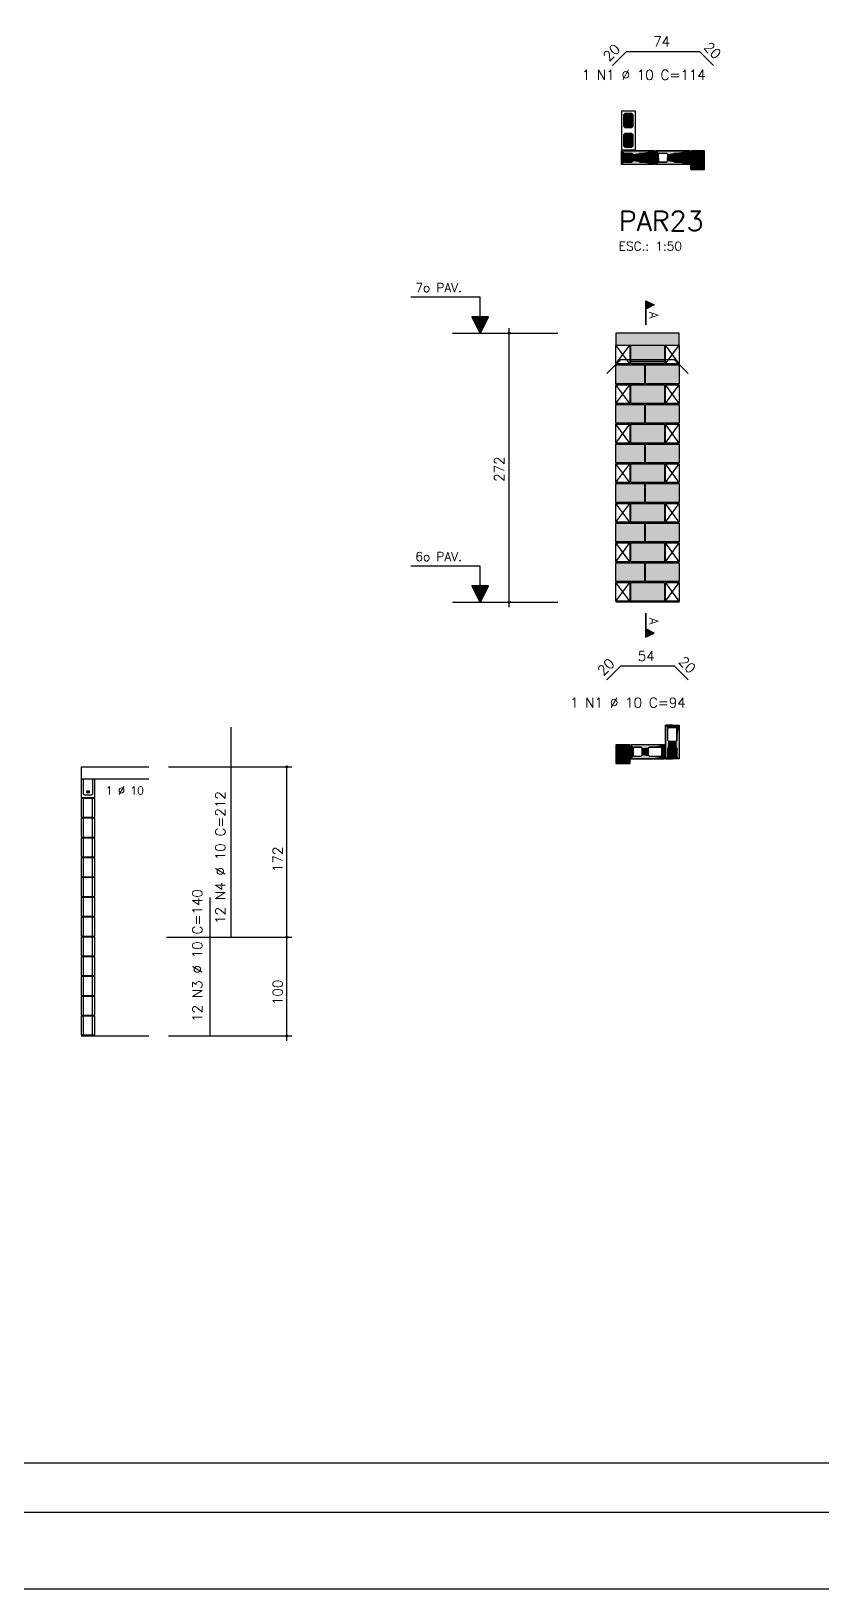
# Model space of a CAD drawing. Extents: x -1.9 to 86, y -1.6 to 61.
# Drawn here: x 48.91 to 64.91, y -1.55 to 29.94 of the extents above; entities that cross this region are included whole.
import ezdxf

# ---------------------------------------------------------------- set-up
doc = ezdxf.new("R2010")
doc.units = 0
doc.header["$MEASUREMENT"] = 0
doc.linetypes.add('HIDDEN', pattern=[9.525, 6.35, -3.175])
doc.layers.get('Defpoints').update_dxf_attribs({"linetype": 'CONTINUOUS'})
for name, color, linetype in [('27', 4, 'CONTINUOUS'), ('ARQ_FOLHA', 7, 'CONTINUOUS'), ('PENA_01', 1, 'CONTINUOUS'), ('PENA_02', 2, 'CONTINUOUS'), ('PENA_03', 3, 'CONTINUOUS'), ('PENA_05', 5, 'CONTINUOUS'), ('PENA_06', 6, 'CONTINUOUS'), ('PENA_09', 254, 'CONTINUOUS'), ('PENA_11', 252, 'CONTINUOUS'), ('PENA_21', 100, 'CONTINUOUS'), ('PENA_23', 50, 'CONTINUOUS')]:
    doc.layers.add(name, color=color, linetype=linetype)
doc.styles.get("Standard").update_dxf_attribs({"font": 'ROMANS.SHX'})

msp = doc.modelspace()

# ---------------------------------------------------------------- linework, layer by layer
at = {"layer": '27', "linetype": 'Continuous'}
for points in [[(61.325, 22.816), (60.745, 22.816), (60.745, 23.196), (61.325, 23.196), (61.325, 22.816)], [(61.325, 22.016), (60.745, 22.016), (60.745, 22.396), (61.325, 22.396), (61.325, 22.016)], [(61.325, 21.216), (60.745, 21.216), (60.745, 21.596), (61.325, 21.596), (61.325, 21.216)], [(61.325, 20.416), (60.745, 20.416), (60.745, 20.796), (61.325, 20.796), (61.325, 20.416)], [(61.325, 19.616), (60.745, 19.616), (60.745, 19.996), (61.325, 19.996), (61.325, 19.616)], [(61.325, 18.816), (60.745, 18.816), (60.745, 19.196), (61.325, 19.196), (61.325, 18.816)]]:
    msp.add_lwpolyline(points, dxfattribs=at)
for points in [[(61.325, 22.816), (60.745, 22.816), (60.745, 23.196)], [(61.325, 22.816), (60.745, 23.196), (61.325, 23.196)], [(61.325, 22.816), (61.325, 23.196), (61.325, 22.816)], [(61.325, 22.016), (60.745, 22.016), (60.745, 22.396)], [(61.325, 22.016), (60.745, 22.396), (61.325, 22.396)], [(61.325, 22.016), (61.325, 22.396), (61.325, 22.016)], [(61.325, 21.216), (60.745, 21.216), (60.745, 21.596)], [(61.325, 21.216), (60.745, 21.596), (61.325, 21.596)], [(61.325, 21.216), (61.325, 21.596), (61.325, 21.216)], [(61.325, 20.416), (60.745, 20.416), (60.745, 20.796)], [(61.325, 20.416), (60.745, 20.796), (61.325, 20.796)], [(61.325, 20.416), (61.325, 20.796), (61.325, 20.416)], [(61.325, 19.616), (60.745, 19.616), (60.745, 19.996)], [(61.325, 19.616), (60.745, 19.996), (61.325, 19.996)], [(61.325, 19.616), (61.325, 19.996), (61.325, 19.616)], [(61.325, 18.816), (60.745, 18.816), (60.745, 19.196)], [(61.325, 18.816), (60.745, 19.196), (61.325, 19.196)], [(61.325, 18.816), (61.325, 19.196), (61.325, 18.816)]]:
    msp.add_solid(points, dxfattribs=at)
at = {"layer": 'ARQ_FOLHA', "color": 1}
for points in [[(0, 0), (84.1, 0), (84.1, 59.4), (0, 59.4)], [(2.5, 1), (83.1, 1), (83.1, 58.4), (2.5, 58.4)]]:
    msp.add_lwpolyline(points, close=True, dxfattribs=at)
at = {"layer": 'Defpoints', "color": 8, "linetype": 'HIDDEN', "ltscale": 100}
msp.add_lwpolyline([(-1.95, 60.95), (-1.95, -1.55), (86.05, -1.55), (86.05, 60.95)], close=True, dxfattribs=at)
at = {"layer": 'PENA_01', "linetype": 'Continuous'}
for p, q in [((58.583, 18.296), (58.583, 23.936)), ((57.437, 23.836), (59.568, 23.836)), ((61.725, 23.266), (61.045, 23.266)), ((57.437, 18.396), (59.568, 18.396)), ((51.696, 15.069), (54.185, 15.069)), ((54.085, 9.528), (54.085, 15.069)), ((51.654, 11.629), (54.185, 11.629)), ((51.696, 9.629), (54.185, 9.629))]:
    msp.add_line(p, q, dxfattribs=at)
for points in [[(60.927, 28.276), (60.907, 28.256), (60.907, 28.016), (60.927, 27.996), (61.067, 27.996), (61.087, 28.016), (61.087, 28.256), (61.067, 28.276), (60.927, 28.276)], [(60.927, 27.876), (60.907, 27.856), (60.907, 27.616), (60.927, 27.596), (61.067, 27.596), (61.087, 27.616), (61.087, 27.856), (61.067, 27.876), (60.927, 27.876)], [(60.927, 27.476), (61.067, 27.476), (61.087, 27.456), (61.087, 27.316), (61.067, 27.296), (60.927, 27.296), (60.907, 27.316), (60.907, 27.456), (60.927, 27.476)], [(61.227, 27.476), (61.467, 27.476), (61.487, 27.456), (61.487, 27.316), (61.467, 27.296), (61.227, 27.296), (61.207, 27.316), (61.207, 27.456), (61.227, 27.476)], [(61.627, 27.476), (61.767, 27.476), (61.787, 27.456), (61.787, 27.316), (61.767, 27.296), (61.627, 27.296), (61.607, 27.316), (61.607, 27.456), (61.627, 27.476)], [(61.927, 27.476), (62.167, 27.476), (62.187, 27.456), (62.187, 27.316), (62.167, 27.296), (61.927, 27.296), (61.907, 27.316), (61.907, 27.456), (61.927, 27.476)], [(62.307, 27.456), (62.307, 27.216), (62.327, 27.196), (62.467, 27.196), (62.487, 27.216), (62.487, 27.456), (62.467, 27.476), (62.327, 27.476), (62.307, 27.456)], [(61.795, 15.604), (61.795, 15.844), (61.815, 15.864), (61.955, 15.864), (61.975, 15.844), (61.975, 15.604), (61.955, 15.584), (61.815, 15.584), (61.795, 15.604)], [(60.975, 15.204), (60.975, 15.444), (60.955, 15.464), (60.815, 15.464), (60.795, 15.444), (60.795, 15.204), (60.815, 15.184), (60.955, 15.184), (60.975, 15.204)], [(61.115, 15.284), (61.255, 15.284), (61.275, 15.304), (61.275, 15.444), (61.255, 15.464), (61.115, 15.464), (61.095, 15.444), (61.095, 15.304), (61.115, 15.284)], [(61.415, 15.284), (61.655, 15.284), (61.675, 15.304), (61.675, 15.444), (61.655, 15.464), (61.415, 15.464), (61.395, 15.444), (61.395, 15.304), (61.415, 15.284)], [(61.795, 15.304), (61.795, 15.444), (61.815, 15.464), (61.955, 15.464), (61.975, 15.444), (61.975, 15.304), (61.955, 15.284), (61.815, 15.284), (61.795, 15.304)]]:
    msp.add_lwpolyline(points, dxfattribs=at)
at = {"layer": 'PENA_02', "linetype": 'Continuous'}
for p, q in [((60.745, 23.216), (60.745, 23.596)), ((60.745, 23.596), (61.025, 23.596)), ((61.025, 23.596), (61.025, 23.216)), ((61.745, 23.216), (61.745, 23.596)), ((61.745, 23.596), (62.025, 23.596)), ((62.025, 23.596), (62.025, 23.216)), ((61.025, 23.216), (60.745, 23.216)), ((62.025, 23.216), (61.745, 23.216)), ((60.745, 22.416), (60.745, 22.796)), ((60.745, 22.796), (61.025, 22.796)), ((61.025, 22.796), (61.025, 22.416)), ((61.745, 22.416), (61.745, 22.796)), ((61.745, 22.796), (62.025, 22.796)), ((62.025, 22.796), (62.025, 22.416)), ((61.025, 22.416), (60.745, 22.416)), ((62.025, 22.416), (61.745, 22.416)), ((60.745, 21.616), (60.745, 21.996)), ((60.745, 21.996), (61.025, 21.996)), ((61.025, 21.996), (61.025, 21.616)), ((61.745, 21.616), (61.745, 21.996)), ((61.745, 21.996), (62.025, 21.996)), ((62.025, 21.996), (62.025, 21.616)), ((61.025, 21.616), (60.745, 21.616)), ((62.025, 21.616), (61.745, 21.616)), ((60.745, 20.816), (60.745, 21.196)), ((60.745, 21.196), (61.025, 21.196)), ((61.025, 21.196), (61.025, 20.816)), ((61.745, 20.816), (61.745, 21.196)), ((61.745, 21.196), (62.025, 21.196)), ((62.025, 21.196), (62.025, 20.816)), ((61.025, 20.816), (60.745, 20.816)), ((62.025, 20.816), (61.745, 20.816)), ((60.745, 20.016), (60.745, 20.396)), ((60.745, 20.396), (61.025, 20.396)), ((61.025, 20.396), (61.025, 20.016)), ((61.745, 20.016), (61.745, 20.396)), ((61.745, 20.396), (62.025, 20.396)), ((62.025, 20.396), (62.025, 20.016)), ((61.025, 20.016), (60.745, 20.016)), ((62.025, 20.016), (61.745, 20.016)), ((60.745, 19.216), (60.745, 19.596)), ((60.745, 19.596), (61.025, 19.596)), ((61.025, 19.596), (61.025, 19.216)), ((61.745, 19.216), (61.745, 19.596)), ((61.745, 19.596), (62.025, 19.596)), ((62.025, 19.596), (62.025, 19.216)), ((61.025, 19.216), (60.745, 19.216)), ((62.025, 19.216), (61.745, 19.216)), ((60.745, 18.416), (60.745, 18.796)), ((60.745, 18.796), (61.025, 18.796)), ((61.025, 18.796), (61.025, 18.416)), ((61.745, 18.416), (61.745, 18.796)), ((61.745, 18.796), (62.025, 18.796)), ((62.025, 18.796), (62.025, 18.416)), ((61.025, 18.416), (60.745, 18.416)), ((62.028, 18.396), (60.745, 18.396)), ((62.025, 18.416), (61.745, 18.416))]:
    msp.add_line(p, q, dxfattribs=at)
for points in [[(60.857, 28.326), (60.857, 27.546), (61.137, 27.546), (61.137, 28.326), (60.857, 28.326)], [(60.857, 27.526), (61.537, 27.526), (61.537, 27.246), (60.857, 27.246), (60.857, 27.526)], [(61.557, 27.526), (62.237, 27.526), (62.237, 27.246), (61.557, 27.246), (61.557, 27.526)], [(62.257, 27.526), (62.257, 27.146), (62.537, 27.146), (62.537, 27.526), (62.257, 27.526)], [(62.025, 23.596), (62.025, 23.836), (60.745, 23.836), (60.745, 23.596), (62.025, 23.596)], [(61.725, 23.216), (61.045, 23.216), (61.045, 23.596), (61.725, 23.596), (61.725, 23.216)], [(61.325, 22.816), (60.745, 22.816), (60.745, 23.196), (61.325, 23.196), (61.325, 22.816)], [(62.025, 22.816), (61.345, 22.816), (61.345, 23.196), (62.025, 23.196), (62.025, 22.816)], [(61.725, 22.416), (61.045, 22.416), (61.045, 22.796), (61.725, 22.796), (61.725, 22.416)], [(61.325, 22.016), (60.745, 22.016), (60.745, 22.396), (61.325, 22.396), (61.325, 22.016)], [(62.025, 22.016), (61.345, 22.016), (61.345, 22.396), (62.025, 22.396), (62.025, 22.016)], [(61.725, 21.616), (61.045, 21.616), (61.045, 21.996), (61.725, 21.996), (61.725, 21.616)], [(61.325, 21.216), (60.745, 21.216), (60.745, 21.596), (61.325, 21.596), (61.325, 21.216)], [(62.025, 21.216), (61.345, 21.216), (61.345, 21.596), (62.025, 21.596), (62.025, 21.216)], [(61.725, 20.816), (61.045, 20.816), (61.045, 21.196), (61.725, 21.196), (61.725, 20.816)], [(61.325, 20.416), (60.745, 20.416), (60.745, 20.796), (61.325, 20.796), (61.325, 20.416)], [(62.025, 20.416), (61.345, 20.416), (61.345, 20.796), (62.025, 20.796), (62.025, 20.416)], [(61.725, 20.016), (61.045, 20.016), (61.045, 20.396), (61.725, 20.396), (61.725, 20.016)], [(61.325, 19.616), (60.745, 19.616), (60.745, 19.996), (61.325, 19.996), (61.325, 19.616)], [(62.025, 19.616), (61.345, 19.616), (61.345, 19.996), (62.025, 19.996), (62.025, 19.616)], [(61.725, 19.216), (61.045, 19.216), (61.045, 19.596), (61.725, 19.596), (61.725, 19.216)], [(61.325, 18.816), (60.745, 18.816), (60.745, 19.196), (61.325, 19.196), (61.325, 18.816)], [(62.025, 18.816), (61.345, 18.816), (61.345, 19.196), (62.025, 19.196), (62.025, 18.816)], [(61.725, 18.416), (61.045, 18.416), (61.045, 18.796), (61.725, 18.796), (61.725, 18.416)], [(61.745, 15.234), (61.745, 15.914), (62.025, 15.914), (62.025, 15.234), (61.745, 15.234)], [(61.025, 15.134), (61.025, 15.514), (60.745, 15.514), (60.745, 15.134), (61.025, 15.134)], [(61.045, 15.234), (61.725, 15.234), (61.725, 15.514), (61.045, 15.514), (61.045, 15.234)]]:
    msp.add_lwpolyline(points, dxfattribs=at)
for centre, radius in [((58.583, 23.836), 0.02), ((58.583, 23.836), 0.01), ((58.583, 18.396), 0.02), ((58.583, 18.396), 0.01), ((54.085, 15.069), 0.02), ((54.085, 15.069), 0.01), ((54.085, 11.629), 0.02), ((54.085, 11.629), 0.01), ((54.085, 9.629), 0.02), ((54.085, 9.629), 0.01)]:
    msp.add_circle(centre, radius, dxfattribs=at)
at = {"layer": 'PENA_03', "linetype": 'Continuous'}
for p, q in [((57.996, 24.568), (56.596, 24.568)), ((57.996, 24.168), (57.996, 24.568)), ((57.997, 24.168), (57.997, 24.569)), ((61.35, 24.004), (61.35, 24.491)), ((61.35, 24.491), (61.516, 24.408)), ((61.35, 24.49), (61.35, 24.326)), ((61.35, 24.49), (61.514, 24.408)), ((61.514, 24.408), (61.35, 24.326)), ((61.516, 24.408), (61.35, 24.325)), ((61.35, 24.325), (61.35, 24.004)), ((61.362, 24.484), (61.362, 24.331)), ((61.375, 24.478), (61.375, 24.338)), ((61.388, 24.472), (61.388, 24.344)), ((61.401, 24.465), (61.401, 24.35)), ((61.413, 24.459), (61.413, 24.357)), ((61.426, 24.453), (61.426, 24.363)), ((61.439, 24.446), (61.439, 24.37)), ((61.452, 24.44), (61.452, 24.376)), ((61.465, 24.433), (61.465, 24.382)), ((61.477, 24.427), (61.477, 24.389)), ((61.49, 24.421), (61.49, 24.395)), ((61.503, 24.414), (61.503, 24.402)), ((57.997, 23.836), (57.831, 24.168)), ((57.831, 24.168), (57.996, 24.168)), ((57.997, 23.839), (57.833, 24.167)), ((58.16, 24.167), (57.833, 24.167)), ((58.15, 24.143), (57.844, 24.143)), ((58.137, 24.117), (57.856, 24.117)), ((58.124, 24.091), (57.869, 24.091)), ((58.112, 24.066), (57.882, 24.066)), ((58.099, 24.04), (57.895, 24.04)), ((58.086, 24.015), (57.907, 24.015)), ((58.073, 23.989), (57.92, 23.989)), ((58.061, 23.964), (57.933, 23.964)), ((58.048, 23.938), (57.946, 23.938)), ((58.163, 24.168), (57.997, 23.836)), ((57.997, 24.168), (58.163, 24.168)), ((58.16, 24.167), (57.997, 23.839)), ((58.035, 23.913), (57.958, 23.913)), ((58.022, 23.887), (57.971, 23.887)), ((58.01, 23.862), (57.984, 23.862)), ((61.025, 23.216), (60.745, 23.596)), ((60.745, 23.216), (61.025, 23.596)), ((62.025, 23.216), (61.745, 23.596)), ((61.745, 23.216), (62.025, 23.596)), ((61.025, 22.416), (60.745, 22.796)), ((60.745, 22.416), (61.025, 22.796)), ((62.025, 22.416), (61.745, 22.796)), ((61.745, 22.416), (62.025, 22.796)), ((61.025, 21.616), (60.745, 21.996)), ((60.745, 21.616), (61.025, 21.996)), ((62.025, 21.616), (61.745, 21.996)), ((61.745, 21.616), (62.025, 21.996)), ((61.025, 20.816), (60.745, 21.196)), ((60.745, 20.816), (61.025, 21.196)), ((62.025, 20.816), (61.745, 21.196)), ((61.745, 20.816), (62.025, 21.196)), ((61.025, 20.016), (60.745, 20.396)), ((60.745, 20.016), (61.025, 20.396)), ((62.025, 20.016), (61.745, 20.396)), ((61.745, 20.016), (62.025, 20.396)), ((61.025, 19.216), (60.745, 19.596)), ((60.745, 19.216), (61.025, 19.596)), ((62.025, 19.216), (61.745, 19.596)), ((61.745, 19.216), (62.025, 19.596)), ((57.996, 19.128), (56.596, 19.128)), ((57.996, 18.728), (57.996, 19.128)), ((57.997, 18.728), (57.997, 19.129)), ((57.997, 18.396), (57.831, 18.728)), ((57.831, 18.728), (57.996, 18.728)), ((57.997, 18.399), (57.833, 18.727)), ((58.16, 18.727), (57.833, 18.727)), ((58.15, 18.703), (57.844, 18.703)), ((58.137, 18.677), (57.856, 18.677)), ((58.124, 18.651), (57.869, 18.651)), ((58.112, 18.626), (57.882, 18.626)), ((58.099, 18.6), (57.895, 18.6)), ((58.163, 18.728), (57.997, 18.396)), ((57.997, 18.728), (58.163, 18.728)), ((58.16, 18.727), (57.997, 18.399)), ((61.025, 18.416), (60.745, 18.796)), ((60.745, 18.416), (61.025, 18.796)), ((62.025, 18.416), (61.745, 18.796)), ((61.745, 18.416), (62.025, 18.796)), ((58.086, 18.575), (57.907, 18.575)), ((58.073, 18.549), (57.92, 18.549)), ((58.061, 18.524), (57.933, 18.524)), ((58.048, 18.498), (57.946, 18.498)), ((58.035, 18.473), (57.958, 18.473)), ((58.022, 18.447), (57.971, 18.447)), ((58.01, 18.422), (57.984, 18.422)), ((61.35, 18.179), (61.35, 17.692)), ((61.35, 17.858), (61.35, 18.179)), ((61.516, 17.775), (61.35, 17.858)), ((61.35, 17.693), (61.35, 17.857)), ((61.514, 17.775), (61.35, 17.857)), ((61.35, 17.692), (61.516, 17.775)), ((61.35, 17.693), (61.514, 17.775)), ((61.362, 17.699), (61.362, 17.852)), ((61.375, 17.705), (61.375, 17.845)), ((61.388, 17.711), (61.388, 17.839)), ((61.401, 17.718), (61.401, 17.833)), ((61.413, 17.724), (61.413, 17.826)), ((61.426, 17.731), (61.426, 17.82)), ((61.439, 17.737), (61.439, 17.814)), ((61.452, 17.743), (61.452, 17.807)), ((61.465, 17.75), (61.465, 17.801)), ((61.477, 17.756), (61.477, 17.794)), ((61.49, 17.762), (61.49, 17.788)), ((61.503, 17.769), (61.503, 17.782)), ((49.925, 15.069), (49.925, 14.449)), ((49.925, 15.069), (51.296, 15.069)), ((49.925, 14.829), (51.296, 14.829)), ((49.975, 14.049), (49.975, 14.429)), ((50.155, 14.049), (50.155, 14.429)), ((49.975, 13.649), (49.975, 14.029)), ((50.155, 13.649), (50.155, 14.029)), ((49.975, 13.249), (49.975, 13.629)), ((50.155, 13.249), (50.155, 13.629)), ((49.975, 12.849), (49.975, 13.229)), ((50.155, 12.849), (50.155, 13.229)), ((49.975, 12.449), (49.975, 12.829)), ((50.155, 12.449), (50.155, 12.829)), ((49.975, 12.049), (49.975, 12.429)), ((50.155, 12.049), (50.155, 12.429)), ((49.975, 11.649), (49.975, 12.029)), ((50.155, 11.649), (50.155, 12.029)), ((49.975, 11.249), (49.975, 11.629)), ((50.155, 11.249), (50.155, 11.629)), ((49.975, 10.849), (49.975, 11.229)), ((50.155, 10.849), (50.155, 11.229)), ((49.975, 10.449), (49.975, 10.829)), ((50.155, 10.449), (50.155, 10.829)), ((49.975, 10.049), (49.975, 10.429)), ((50.155, 10.049), (50.155, 10.429)), ((49.975, 9.649), (49.975, 10.029)), ((50.155, 9.649), (50.155, 10.029)), ((49.925, 9.629), (51.296, 9.629))]:
    msp.add_line(p, q, dxfattribs=at)
for points in [[(60.927, 27.996), (60.907, 28.016), (60.907, 28.256), (60.927, 28.276), (61.067, 28.276), (61.087, 28.256), (61.087, 28.016), (61.067, 27.996), (60.927, 27.996)], [(60.927, 27.596), (60.907, 27.616), (60.907, 27.856), (60.927, 27.876), (61.067, 27.876), (61.087, 27.856), (61.087, 27.616), (61.067, 27.596), (60.927, 27.596)], [(61.067, 27.476), (61.087, 27.456), (61.087, 27.316), (61.067, 27.296), (60.927, 27.296), (60.907, 27.316), (60.907, 27.456), (60.927, 27.476), (61.067, 27.476)], [(61.487, 27.316), (61.467, 27.296), (61.227, 27.296), (61.207, 27.316), (61.207, 27.456), (61.227, 27.476), (61.467, 27.476), (61.487, 27.456), (61.487, 27.316)], [(62.187, 27.316), (62.167, 27.296), (61.927, 27.296), (61.907, 27.316), (61.907, 27.456), (61.927, 27.476), (62.167, 27.476), (62.187, 27.456), (62.187, 27.316)], [(62.327, 27.196), (62.307, 27.216), (62.307, 27.456), (62.327, 27.476), (62.467, 27.476), (62.487, 27.456), (62.487, 27.216), (62.467, 27.196), (62.327, 27.196)], [(60.955, 15.464), (60.975, 15.444), (60.975, 15.204), (60.955, 15.184), (60.815, 15.184), (60.795, 15.204), (60.795, 15.444), (60.815, 15.464), (60.955, 15.464)], [(61.795, 15.444), (61.815, 15.464), (61.955, 15.464), (61.975, 15.444), (61.975, 15.304), (61.955, 15.284), (61.815, 15.284), (61.795, 15.304), (61.795, 15.444)], [(49.925, 14.449), (50.205, 14.449), (50.205, 14.829)], [(50.155, 14.829), (50.155, 14.519), (50.135, 14.499), (49.995, 14.499), (49.975, 14.519), (49.975, 14.829)], [(49.925, 14.049), (50.205, 14.049), (50.205, 14.429), (49.925, 14.429), (49.925, 14.049)], [(49.925, 13.649), (50.205, 13.649), (50.205, 14.029), (49.925, 14.029), (49.925, 13.649)], [(49.925, 13.249), (50.205, 13.249), (50.205, 13.629), (49.925, 13.629), (49.925, 13.249)], [(49.925, 12.849), (50.205, 12.849), (50.205, 13.229), (49.925, 13.229), (49.925, 12.849)], [(49.925, 12.449), (50.205, 12.449), (50.205, 12.829), (49.925, 12.829), (49.925, 12.449)], [(49.925, 12.049), (50.205, 12.049), (50.205, 12.429), (49.925, 12.429), (49.925, 12.049)], [(49.925, 11.649), (50.205, 11.649), (50.205, 12.029), (49.925, 12.029), (49.925, 11.649)], [(49.925, 11.249), (50.205, 11.249), (50.205, 11.629), (49.925, 11.629), (49.925, 11.249)], [(49.925, 10.849), (50.205, 10.849), (50.205, 11.229), (49.925, 11.229), (49.925, 10.849)], [(49.925, 10.449), (50.205, 10.449), (50.205, 10.829), (49.925, 10.829), (49.925, 10.449)], [(49.925, 10.049), (50.205, 10.049), (50.205, 10.429), (49.925, 10.429), (49.925, 10.049)], [(49.925, 9.649), (50.205, 9.649), (50.205, 10.029), (49.925, 10.029), (49.925, 9.649)]]:
    msp.add_lwpolyline(points, dxfattribs=at)
for centre, radius in [((60.997, 28.136), 0.04), ((60.997, 27.736), 0.04), ((60.997, 27.386), 0.04), ((61.347, 27.386), 0.04), ((62.047, 27.386), 0.04), ((62.397, 27.336), 0.04), ((60.885, 15.324), 0.04), ((61.885, 15.374), 0.04), ((50.067, 14.564), 0.025)]:
    msp.add_circle(centre, radius, dxfattribs=at)
for points in [[(61.037, 28.136), (60.977, 28.17), (60.959, 28.149)], [(61.037, 28.136), (60.959, 28.149), (60.959, 28.122)], [(61.037, 28.136), (60.959, 28.122), (60.977, 28.101)], [(61.037, 28.136), (61.004, 28.175), (60.977, 28.17)], [(61.037, 28.136), (60.977, 28.101), (61.004, 28.096)], [(61.037, 28.136), (61.027, 28.161), (61.004, 28.175)], [(61.037, 28.136), (61.004, 28.096), (61.027, 28.11)], [(61.037, 28.136), (61.027, 28.11), (61.037, 28.136)], [(61.037, 27.736), (60.977, 27.77), (60.959, 27.749)], [(61.037, 27.736), (60.959, 27.749), (60.959, 27.722)], [(61.037, 27.736), (60.959, 27.722), (60.977, 27.701)], [(61.037, 27.736), (61.004, 27.775), (60.977, 27.77)], [(61.037, 27.736), (60.977, 27.701), (61.004, 27.696)], [(61.037, 27.736), (61.027, 27.761), (61.004, 27.775)], [(61.037, 27.736), (61.004, 27.696), (61.027, 27.71)], [(61.037, 27.736), (61.027, 27.71), (61.037, 27.736)], [(61.037, 27.386), (60.977, 27.42), (60.959, 27.399)], [(61.037, 27.386), (61.004, 27.425), (60.977, 27.42)], [(61.037, 27.386), (61.027, 27.411), (61.004, 27.425)], [(61.387, 27.386), (61.327, 27.42), (61.309, 27.399)], [(61.387, 27.386), (61.354, 27.425), (61.327, 27.42)], [(61.387, 27.386), (61.377, 27.411), (61.354, 27.425)], [(62.087, 27.386), (62.027, 27.42), (62.009, 27.399)], [(62.087, 27.386), (62.054, 27.425), (62.027, 27.42)], [(62.087, 27.386), (62.077, 27.411), (62.054, 27.425)], [(61.037, 27.386), (60.959, 27.399), (60.959, 27.372)], [(61.037, 27.386), (60.959, 27.372), (60.977, 27.351)], [(61.037, 27.386), (60.977, 27.351), (61.004, 27.346)], [(61.037, 27.386), (61.004, 27.346), (61.027, 27.36)], [(61.037, 27.386), (61.027, 27.36), (61.037, 27.386)], [(61.387, 27.386), (61.309, 27.399), (61.309, 27.372)], [(61.387, 27.386), (61.309, 27.372), (61.327, 27.351)], [(61.387, 27.386), (61.327, 27.351), (61.354, 27.346)], [(61.387, 27.386), (61.354, 27.346), (61.377, 27.36)], [(61.387, 27.386), (61.377, 27.36), (61.387, 27.386)], [(62.087, 27.386), (62.009, 27.399), (62.009, 27.372)], [(62.087, 27.386), (62.009, 27.372), (62.027, 27.351)], [(62.087, 27.386), (62.027, 27.351), (62.054, 27.346)], [(62.087, 27.386), (62.054, 27.346), (62.077, 27.36)], [(62.087, 27.386), (62.077, 27.36), (62.087, 27.386)], [(62.437, 27.336), (62.377, 27.37), (62.359, 27.349)], [(62.437, 27.336), (62.359, 27.349), (62.359, 27.322)], [(62.437, 27.336), (62.359, 27.322), (62.377, 27.301)], [(62.437, 27.336), (62.404, 27.375), (62.377, 27.37)], [(62.437, 27.336), (62.377, 27.301), (62.404, 27.296)], [(62.437, 27.336), (62.427, 27.361), (62.404, 27.375)], [(62.437, 27.336), (62.404, 27.296), (62.427, 27.31)], [(62.437, 27.336), (62.427, 27.31), (62.437, 27.336)], [(60.925, 15.324), (60.865, 15.358), (60.847, 15.338)], [(60.925, 15.324), (60.847, 15.338), (60.847, 15.31)], [(60.925, 15.324), (60.847, 15.31), (60.865, 15.289)], [(60.925, 15.324), (60.892, 15.363), (60.865, 15.358)], [(60.925, 15.324), (60.865, 15.289), (60.892, 15.284)], [(60.925, 15.324), (60.915, 15.35), (60.892, 15.363)], [(60.925, 15.324), (60.892, 15.284), (60.915, 15.298)], [(60.925, 15.324), (60.915, 15.298), (60.925, 15.324)], [(61.925, 15.374), (61.865, 15.408), (61.847, 15.388)], [(61.925, 15.374), (61.847, 15.388), (61.847, 15.36)], [(61.925, 15.374), (61.847, 15.36), (61.865, 15.339)], [(61.925, 15.374), (61.892, 15.413), (61.865, 15.408)], [(61.925, 15.374), (61.865, 15.339), (61.892, 15.334)], [(61.925, 15.374), (61.915, 15.4), (61.892, 15.413)], [(61.925, 15.374), (61.892, 15.334), (61.915, 15.348)], [(61.925, 15.374), (61.915, 15.348), (61.925, 15.374)], [(50.092, 14.564), (50.054, 14.585), (50.043, 14.572)], [(50.092, 14.564), (50.043, 14.572), (50.043, 14.555)], [(50.092, 14.564), (50.043, 14.555), (50.054, 14.542)], [(50.092, 14.564), (50.071, 14.588), (50.054, 14.585)], [(50.092, 14.564), (50.054, 14.542), (50.071, 14.539)], [(50.092, 14.564), (50.086, 14.58), (50.071, 14.588)], [(50.092, 14.564), (50.071, 14.539), (50.086, 14.547)], [(50.092, 14.564), (50.086, 14.547), (50.092, 14.564)]]:
    msp.add_solid(points, dxfattribs=at)
at = {"layer": 'PENA_05', "linetype": 'Continuous'}
for p, q in [((60.674, 29.25), (60.957, 29.533)), ((60.957, 29.533), (62.437, 29.533)), ((62.437, 29.533), (62.72, 29.25)), ((60.562, 23.023), (60.845, 23.306)), ((60.845, 23.306), (61.925, 23.306)), ((61.925, 23.306), (62.208, 23.023)), ((60.562, 16.827), (60.845, 17.11)), ((60.845, 17.11), (61.925, 17.11)), ((61.925, 17.11), (62.208, 16.827)), ((52.961, 11.629), (52.961, 15.869)), ((52.535, 9.629), (52.535, 12.429))]:
    msp.add_line(p, q, dxfattribs=at)
at = {"layer": 'PENA_09', "linetype": 'Continuous'}
msp.add_lwpolyline([(61.725, 23.266), (61.045, 23.266), (61.045, 23.596), (61.725, 23.596), (61.725, 23.266)], dxfattribs=at)
for points in [[(61.725, 23.266), (61.045, 23.266), (61.045, 23.596)], [(61.725, 23.266), (61.045, 23.596), (61.725, 23.596)], [(61.725, 23.266), (61.725, 23.596), (61.725, 23.266)]]:
    msp.add_solid(points, dxfattribs=at)
at = {"layer": 'PENA_11', "linetype": 'Continuous'}
for points in [[(60.927, 27.996), (60.907, 28.256), (60.927, 28.276)], [(60.927, 27.996), (60.907, 28.016), (60.907, 28.256)], [(60.927, 27.996), (60.927, 28.276), (61.067, 28.276)], [(60.927, 27.996), (61.067, 28.276), (61.087, 28.256)], [(60.927, 27.996), (61.087, 28.256), (61.087, 28.016)], [(60.927, 27.596), (60.907, 27.856), (60.927, 27.876)], [(60.927, 27.596), (60.907, 27.616), (60.907, 27.856)], [(60.927, 27.996), (61.087, 28.016), (61.067, 27.996)], [(60.927, 27.996), (61.067, 27.996), (60.927, 27.996)], [(60.927, 27.596), (60.927, 27.876), (61.067, 27.876)], [(60.927, 27.596), (61.067, 27.876), (61.087, 27.856)], [(60.927, 27.596), (61.087, 27.856), (61.087, 27.616)], [(61.067, 27.476), (60.927, 27.296), (60.907, 27.316)], [(61.067, 27.476), (60.907, 27.316), (60.907, 27.456)], [(61.067, 27.476), (60.907, 27.456), (60.927, 27.476)], [(60.927, 27.596), (61.087, 27.616), (61.067, 27.596)], [(60.927, 27.596), (61.067, 27.596), (60.927, 27.596)], [(61.067, 27.476), (61.067, 27.296), (60.927, 27.296)], [(61.067, 27.476), (60.927, 27.476), (61.067, 27.476)], [(61.067, 27.476), (61.087, 27.456), (61.087, 27.316)], [(61.067, 27.476), (61.087, 27.316), (61.067, 27.296)], [(61.487, 27.316), (61.207, 27.456), (61.227, 27.476)], [(61.487, 27.316), (61.207, 27.316), (61.207, 27.456)], [(61.487, 27.316), (61.227, 27.476), (61.467, 27.476)], [(61.487, 27.316), (61.467, 27.476), (61.487, 27.456)], [(61.487, 27.316), (61.487, 27.456), (61.487, 27.316)], [(62.187, 27.316), (61.907, 27.456), (61.927, 27.476)], [(62.187, 27.316), (61.907, 27.316), (61.907, 27.456)], [(62.187, 27.316), (61.927, 27.476), (62.167, 27.476)], [(62.187, 27.316), (62.167, 27.476), (62.187, 27.456)], [(62.187, 27.316), (62.187, 27.456), (62.187, 27.316)], [(62.327, 27.196), (62.307, 27.456), (62.327, 27.476)], [(62.327, 27.196), (62.307, 27.216), (62.307, 27.456)], [(62.327, 27.196), (62.327, 27.476), (62.467, 27.476)], [(62.327, 27.196), (62.467, 27.476), (62.487, 27.456)], [(62.327, 27.196), (62.487, 27.456), (62.487, 27.216)], [(61.487, 27.316), (61.227, 27.296), (61.207, 27.316)], [(61.487, 27.316), (61.467, 27.296), (61.227, 27.296)], [(62.187, 27.316), (61.927, 27.296), (61.907, 27.316)], [(62.187, 27.316), (62.167, 27.296), (61.927, 27.296)], [(62.327, 27.196), (62.487, 27.216), (62.467, 27.196)], [(62.327, 27.196), (62.467, 27.196), (62.327, 27.196)], [(62.025, 23.596), (62.025, 23.836), (60.745, 23.836)], [(62.025, 23.596), (60.745, 23.836), (60.745, 23.596)], [(62.025, 23.596), (60.745, 23.596), (62.025, 23.596)], [(60.955, 15.464), (60.815, 15.184), (60.795, 15.204)], [(60.955, 15.464), (60.795, 15.204), (60.795, 15.444)], [(60.955, 15.464), (60.795, 15.444), (60.815, 15.464)], [(60.955, 15.464), (60.955, 15.184), (60.815, 15.184)], [(60.955, 15.464), (60.815, 15.464), (60.955, 15.464)], [(60.955, 15.464), (60.975, 15.444), (60.975, 15.204)], [(60.955, 15.464), (60.975, 15.204), (60.955, 15.184)], [(61.795, 15.444), (61.815, 15.464), (61.955, 15.464)], [(61.795, 15.444), (61.955, 15.464), (61.975, 15.444)], [(61.795, 15.444), (61.975, 15.444), (61.975, 15.304)], [(61.795, 15.444), (61.975, 15.304), (61.955, 15.284)], [(61.795, 15.444), (61.955, 15.284), (61.815, 15.284)], [(61.795, 15.444), (61.815, 15.284), (61.795, 15.304)], [(61.795, 15.444), (61.795, 15.304), (61.795, 15.444)]]:
    msp.add_solid(points, dxfattribs=at)
at = {"layer": 'PENA_21', "linetype": 'Continuous'}
for points in [[(60.857, 27.386), (60.907, 27.386), (60.907, 27.456), (60.927, 27.476), (61.067, 27.476), (61.087, 27.456), (61.087, 27.386), (61.207, 27.386), (61.207, 27.456), (61.227, 27.476), (61.467, 27.476), (61.487, 27.456), (61.487, 27.386), (61.537, 27.386), (61.537, 27.526), (60.857, 27.526), (60.857, 27.386)], [(61.557, 27.386), (61.607, 27.386), (61.607, 27.456), (61.627, 27.476), (61.767, 27.476), (61.787, 27.456), (61.787, 27.386), (61.907, 27.386), (61.907, 27.456), (61.927, 27.476), (62.167, 27.476), (62.187, 27.456), (62.187, 27.386), (62.237, 27.386), (62.237, 27.526), (61.557, 27.526), (61.557, 27.386)], [(60.857, 27.386), (60.907, 27.386), (60.907, 27.316), (60.927, 27.296), (61.067, 27.296), (61.087, 27.316), (61.087, 27.386), (61.207, 27.386), (61.207, 27.316), (61.227, 27.296), (61.467, 27.296), (61.487, 27.316), (61.487, 27.386), (61.537, 27.386), (61.537, 27.246), (60.857, 27.246), (60.857, 27.386)], [(61.557, 27.386), (61.607, 27.386), (61.607, 27.316), (61.627, 27.296), (61.767, 27.296), (61.787, 27.316), (61.787, 27.386), (61.907, 27.386), (61.907, 27.316), (61.927, 27.296), (62.167, 27.296), (62.187, 27.316), (62.187, 27.386), (62.237, 27.386), (62.237, 27.246), (61.557, 27.246), (61.557, 27.386)], [(61.725, 23.216), (61.045, 23.216), (61.045, 23.266), (61.725, 23.266), (61.725, 23.216)], [(62.025, 22.816), (61.345, 22.816), (61.345, 23.196), (62.025, 23.196), (62.025, 22.816)], [(61.725, 22.416), (61.045, 22.416), (61.045, 22.796), (61.725, 22.796), (61.725, 22.416)], [(62.025, 22.016), (61.345, 22.016), (61.345, 22.396), (62.025, 22.396), (62.025, 22.016)], [(61.725, 21.616), (61.045, 21.616), (61.045, 21.996), (61.725, 21.996), (61.725, 21.616)], [(62.025, 21.216), (61.345, 21.216), (61.345, 21.596), (62.025, 21.596), (62.025, 21.216)], [(61.725, 20.816), (61.045, 20.816), (61.045, 21.196), (61.725, 21.196), (61.725, 20.816)], [(62.025, 20.416), (61.345, 20.416), (61.345, 20.796), (62.025, 20.796), (62.025, 20.416)], [(61.725, 20.016), (61.045, 20.016), (61.045, 20.396), (61.725, 20.396), (61.725, 20.016)], [(62.025, 19.616), (61.345, 19.616), (61.345, 19.996), (62.025, 19.996), (62.025, 19.616)], [(61.725, 19.216), (61.045, 19.216), (61.045, 19.596), (61.725, 19.596), (61.725, 19.216)], [(62.025, 18.816), (61.345, 18.816), (61.345, 19.196), (62.025, 19.196), (62.025, 18.816)], [(61.725, 18.416), (61.045, 18.416), (61.045, 18.796), (61.725, 18.796), (61.725, 18.416)], [(61.885, 15.234), (61.885, 15.284), (61.815, 15.284), (61.795, 15.304), (61.795, 15.444), (61.815, 15.464), (61.885, 15.464), (61.885, 15.584), (61.815, 15.584), (61.795, 15.604), (61.795, 15.844), (61.815, 15.864), (61.885, 15.864), (61.885, 15.914), (61.745, 15.914), (61.745, 15.234), (61.885, 15.234)], [(61.885, 15.234), (61.885, 15.284), (61.955, 15.284), (61.975, 15.304), (61.975, 15.444), (61.955, 15.464), (61.885, 15.464), (61.885, 15.584), (61.955, 15.584), (61.975, 15.604), (61.975, 15.844), (61.955, 15.864), (61.885, 15.864), (61.885, 15.914), (62.025, 15.914), (62.025, 15.234), (61.885, 15.234)], [(61.045, 15.374), (61.095, 15.374), (61.095, 15.444), (61.115, 15.464), (61.255, 15.464), (61.275, 15.444), (61.275, 15.374), (61.395, 15.374), (61.395, 15.444), (61.415, 15.464), (61.655, 15.464), (61.675, 15.444), (61.675, 15.374), (61.725, 15.374), (61.725, 15.514), (61.045, 15.514), (61.045, 15.374)], [(61.045, 15.374), (61.095, 15.374), (61.095, 15.304), (61.115, 15.284), (61.255, 15.284), (61.275, 15.304), (61.275, 15.374), (61.395, 15.374), (61.395, 15.304), (61.415, 15.284), (61.655, 15.284), (61.675, 15.304), (61.675, 15.374), (61.725, 15.374), (61.725, 15.234), (61.045, 15.234), (61.045, 15.374)]]:
    msp.add_lwpolyline(points, dxfattribs=at)
for points in [[(61.537, 27.526), (60.857, 27.526), (60.927, 27.476)], [(60.857, 27.526), (60.857, 27.386), (60.907, 27.386)], [(60.857, 27.526), (60.907, 27.386), (60.907, 27.456)], [(60.857, 27.526), (60.907, 27.456), (60.927, 27.476)], [(61.537, 27.526), (60.927, 27.476), (61.067, 27.476)], [(61.537, 27.526), (61.067, 27.476), (61.087, 27.456)], [(61.537, 27.526), (61.087, 27.456), (61.227, 27.476)], [(61.087, 27.456), (61.207, 27.456), (61.227, 27.476)], [(61.087, 27.456), (61.087, 27.386), (61.207, 27.386)], [(61.087, 27.456), (61.207, 27.386), (61.207, 27.456)], [(61.537, 27.526), (61.227, 27.476), (61.467, 27.476)], [(61.537, 27.526), (61.467, 27.476), (61.487, 27.456)], [(61.537, 27.526), (61.487, 27.456), (61.537, 27.386)], [(61.537, 27.386), (61.487, 27.456), (61.487, 27.386)], [(62.237, 27.526), (61.557, 27.526), (61.627, 27.476)], [(61.557, 27.526), (61.557, 27.386), (61.607, 27.386)], [(61.557, 27.526), (61.607, 27.386), (61.607, 27.456)], [(61.557, 27.526), (61.607, 27.456), (61.627, 27.476)], [(62.237, 27.526), (61.627, 27.476), (61.767, 27.476)], [(62.237, 27.526), (61.767, 27.476), (61.787, 27.456)], [(62.237, 27.526), (61.787, 27.456), (61.927, 27.476)], [(61.787, 27.456), (61.907, 27.456), (61.927, 27.476)], [(61.787, 27.456), (61.787, 27.386), (61.907, 27.386)], [(61.787, 27.456), (61.907, 27.386), (61.907, 27.456)], [(62.237, 27.526), (61.927, 27.476), (62.167, 27.476)], [(62.237, 27.526), (62.167, 27.476), (62.187, 27.456)], [(62.237, 27.526), (62.187, 27.456), (62.237, 27.386)], [(62.237, 27.386), (62.187, 27.456), (62.187, 27.386)], [(60.857, 27.246), (60.857, 27.386), (60.907, 27.386)], [(60.857, 27.246), (60.907, 27.386), (60.907, 27.316)], [(60.857, 27.246), (60.907, 27.316), (60.927, 27.296)], [(61.537, 27.246), (60.857, 27.246), (60.927, 27.296)], [(61.537, 27.246), (60.927, 27.296), (61.067, 27.296)], [(61.537, 27.246), (61.067, 27.296), (61.087, 27.316)], [(61.087, 27.316), (61.087, 27.386), (61.207, 27.386)], [(61.087, 27.316), (61.207, 27.386), (61.207, 27.316)], [(61.537, 27.246), (61.087, 27.316), (61.227, 27.296)], [(61.087, 27.316), (61.207, 27.316), (61.227, 27.296)], [(61.537, 27.246), (61.227, 27.296), (61.467, 27.296)], [(61.537, 27.246), (61.467, 27.296), (61.487, 27.316)], [(61.537, 27.246), (61.487, 27.316), (61.537, 27.386)], [(61.537, 27.386), (61.487, 27.316), (61.487, 27.386)], [(61.557, 27.246), (61.557, 27.386), (61.607, 27.386)], [(61.557, 27.246), (61.607, 27.386), (61.607, 27.316)], [(61.557, 27.246), (61.607, 27.316), (61.627, 27.296)], [(62.237, 27.246), (61.557, 27.246), (61.627, 27.296)], [(62.237, 27.246), (61.627, 27.296), (61.767, 27.296)], [(62.237, 27.246), (61.767, 27.296), (61.787, 27.316)], [(61.787, 27.316), (61.787, 27.386), (61.907, 27.386)], [(61.787, 27.316), (61.907, 27.386), (61.907, 27.316)], [(62.237, 27.246), (61.787, 27.316), (61.927, 27.296)], [(61.787, 27.316), (61.907, 27.316), (61.927, 27.296)], [(62.237, 27.246), (61.927, 27.296), (62.167, 27.296)], [(62.237, 27.246), (62.167, 27.296), (62.187, 27.316)], [(62.237, 27.246), (62.187, 27.316), (62.237, 27.386)], [(62.237, 27.386), (62.187, 27.316), (62.187, 27.386)], [(61.725, 23.216), (61.045, 23.216), (61.045, 23.266)], [(61.725, 23.216), (61.045, 23.266), (61.725, 23.266)], [(62.025, 22.816), (61.345, 22.816), (61.345, 23.196)], [(62.025, 22.816), (61.345, 23.196), (62.025, 23.196)], [(61.725, 23.216), (61.725, 23.266), (61.725, 23.216)], [(62.025, 22.816), (62.025, 23.196), (62.025, 22.816)], [(61.725, 22.416), (61.045, 22.416), (61.045, 22.796)], [(61.725, 22.416), (61.045, 22.796), (61.725, 22.796)], [(61.725, 22.416), (61.725, 22.796), (61.725, 22.416)], [(62.025, 22.016), (61.345, 22.016), (61.345, 22.396)], [(62.025, 22.016), (61.345, 22.396), (62.025, 22.396)], [(62.025, 22.016), (62.025, 22.396), (62.025, 22.016)], [(61.725, 21.616), (61.045, 21.616), (61.045, 21.996)], [(61.725, 21.616), (61.045, 21.996), (61.725, 21.996)], [(61.725, 21.616), (61.725, 21.996), (61.725, 21.616)], [(62.025, 21.216), (61.345, 21.216), (61.345, 21.596)], [(62.025, 21.216), (61.345, 21.596), (62.025, 21.596)], [(62.025, 21.216), (62.025, 21.596), (62.025, 21.216)], [(61.725, 20.816), (61.045, 20.816), (61.045, 21.196)], [(61.725, 20.816), (61.045, 21.196), (61.725, 21.196)], [(61.725, 20.816), (61.725, 21.196), (61.725, 20.816)], [(62.025, 20.416), (61.345, 20.416), (61.345, 20.796)], [(62.025, 20.416), (61.345, 20.796), (62.025, 20.796)], [(62.025, 20.416), (62.025, 20.796), (62.025, 20.416)], [(61.725, 20.016), (61.045, 20.016), (61.045, 20.396)], [(61.725, 20.016), (61.045, 20.396), (61.725, 20.396)], [(61.725, 20.016), (61.725, 20.396), (61.725, 20.016)], [(62.025, 19.616), (61.345, 19.616), (61.345, 19.996)], [(62.025, 19.616), (61.345, 19.996), (62.025, 19.996)], [(62.025, 19.616), (62.025, 19.996), (62.025, 19.616)], [(61.725, 19.216), (61.045, 19.216), (61.045, 19.596)], [(61.725, 19.216), (61.045, 19.596), (61.725, 19.596)], [(61.725, 19.216), (61.725, 19.596), (61.725, 19.216)], [(62.025, 18.816), (61.345, 18.816), (61.345, 19.196)], [(62.025, 18.816), (61.345, 19.196), (62.025, 19.196)], [(62.025, 18.816), (62.025, 19.196), (62.025, 18.816)], [(61.725, 18.416), (61.045, 18.416), (61.045, 18.796)], [(61.725, 18.416), (61.045, 18.796), (61.725, 18.796)], [(61.725, 18.416), (61.725, 18.796), (61.725, 18.416)], [(61.885, 15.914), (61.745, 15.914), (61.815, 15.864)], [(61.815, 15.864), (61.745, 15.914), (61.795, 15.844)], [(61.745, 15.914), (61.795, 15.304), (61.795, 15.844)], [(61.745, 15.234), (61.795, 15.304), (61.745, 15.914)], [(61.795, 15.844), (61.795, 15.304), (61.795, 15.444)], [(61.795, 15.844), (61.795, 15.604), (61.795, 15.444)], [(61.885, 15.864), (61.885, 15.914), (61.815, 15.864)], [(61.955, 15.864), (61.885, 15.864), (62.025, 15.914)], [(61.885, 15.864), (61.885, 15.914), (62.025, 15.914)], [(61.975, 15.844), (61.955, 15.864), (62.025, 15.914)], [(61.975, 15.604), (62.025, 15.914), (61.975, 15.444)], [(61.975, 15.444), (62.025, 15.914), (61.975, 15.304)], [(62.025, 15.914), (62.025, 15.234), (61.975, 15.304)], [(61.975, 15.604), (61.975, 15.844), (62.025, 15.914)], [(61.725, 15.514), (61.045, 15.514), (61.115, 15.464)], [(61.045, 15.514), (61.045, 15.374), (61.095, 15.374)], [(61.045, 15.514), (61.095, 15.374), (61.095, 15.444)], [(61.045, 15.514), (61.095, 15.444), (61.115, 15.464)], [(61.725, 15.514), (61.115, 15.464), (61.255, 15.464)], [(61.725, 15.514), (61.255, 15.464), (61.275, 15.444)], [(61.725, 15.514), (61.275, 15.444), (61.415, 15.464)], [(61.275, 15.444), (61.395, 15.444), (61.415, 15.464)], [(61.275, 15.444), (61.275, 15.374), (61.395, 15.374)], [(61.275, 15.444), (61.395, 15.374), (61.395, 15.444)], [(61.725, 15.514), (61.415, 15.464), (61.655, 15.464)], [(61.725, 15.514), (61.655, 15.464), (61.675, 15.444)], [(61.725, 15.514), (61.675, 15.444), (61.725, 15.374)], [(61.725, 15.374), (61.675, 15.444), (61.675, 15.374)], [(61.815, 15.464), (61.795, 15.604), (61.795, 15.444)], [(61.815, 15.464), (61.815, 15.584), (61.795, 15.604)], [(61.885, 15.464), (61.815, 15.584), (61.815, 15.464)], [(61.885, 15.464), (61.885, 15.584), (61.815, 15.584)], [(61.885, 15.464), (61.955, 15.584), (61.955, 15.464)], [(61.885, 15.464), (61.885, 15.584), (61.955, 15.584)], [(61.955, 15.584), (61.975, 15.604), (61.955, 15.464)], [(61.955, 15.464), (61.975, 15.604), (61.975, 15.444)], [(61.045, 15.234), (61.045, 15.374), (61.095, 15.374)], [(61.045, 15.234), (61.095, 15.374), (61.095, 15.304)], [(61.045, 15.234), (61.095, 15.304), (61.115, 15.284)], [(61.725, 15.234), (61.045, 15.234), (61.115, 15.284)], [(61.725, 15.234), (61.115, 15.284), (61.255, 15.284)], [(61.725, 15.234), (61.255, 15.284), (61.275, 15.304)], [(61.275, 15.304), (61.275, 15.374), (61.395, 15.374)], [(61.275, 15.304), (61.395, 15.374), (61.395, 15.304)], [(61.725, 15.234), (61.275, 15.304), (61.415, 15.284)], [(61.275, 15.304), (61.395, 15.304), (61.415, 15.284)], [(61.725, 15.234), (61.415, 15.284), (61.655, 15.284)], [(61.725, 15.234), (61.655, 15.284), (61.675, 15.304)], [(61.725, 15.234), (61.675, 15.304), (61.725, 15.374)], [(61.725, 15.374), (61.675, 15.304), (61.675, 15.374)], [(61.815, 15.284), (61.795, 15.304), (61.745, 15.234)], [(61.815, 15.284), (61.745, 15.234), (61.885, 15.234)], [(61.815, 15.284), (61.885, 15.234), (61.885, 15.284)], [(62.025, 15.234), (61.885, 15.234), (61.955, 15.284)], [(61.955, 15.284), (61.885, 15.234), (61.885, 15.284)], [(61.975, 15.304), (62.025, 15.234), (61.955, 15.284)]]:
    msp.add_solid(points, dxfattribs=at)
at = {"layer": 'PENA_23', "linetype": 'Continuous'}
for points in [[(62.397, 27.196), (62.397, 27.146), (62.257, 27.146), (62.257, 27.526), (62.397, 27.526), (62.397, 27.476), (62.327, 27.476), (62.307, 27.456), (62.307, 27.216), (62.327, 27.196), (62.397, 27.196)], [(62.397, 27.196), (62.397, 27.146), (62.537, 27.146), (62.537, 27.526), (62.397, 27.526), (62.397, 27.476), (62.467, 27.476), (62.487, 27.456), (62.487, 27.216), (62.467, 27.196), (62.397, 27.196)], [(60.885, 15.464), (60.885, 15.514), (60.745, 15.514), (60.745, 15.134), (60.885, 15.134), (60.885, 15.184), (60.815, 15.184), (60.795, 15.204), (60.795, 15.444), (60.815, 15.464), (60.885, 15.464)], [(60.885, 15.464), (60.885, 15.514), (61.025, 15.514), (61.025, 15.134), (60.885, 15.134), (60.885, 15.184), (60.955, 15.184), (60.975, 15.204), (60.975, 15.444), (60.955, 15.464), (60.885, 15.464)]]:
    msp.add_lwpolyline(points, dxfattribs=at)
for points in [[(62.327, 27.476), (62.307, 27.456), (62.257, 27.526)], [(62.327, 27.476), (62.257, 27.526), (62.397, 27.526)], [(62.257, 27.526), (62.307, 27.456), (62.257, 27.146)], [(62.307, 27.456), (62.307, 27.216), (62.257, 27.146)], [(62.327, 27.476), (62.397, 27.526), (62.397, 27.476)], [(62.397, 27.476), (62.467, 27.476), (62.537, 27.526)], [(62.537, 27.526), (62.397, 27.526), (62.397, 27.476)], [(62.467, 27.476), (62.487, 27.456), (62.537, 27.526)], [(62.537, 27.526), (62.487, 27.456), (62.537, 27.146)], [(62.487, 27.456), (62.487, 27.216), (62.537, 27.146)], [(62.307, 27.216), (62.327, 27.196), (62.257, 27.146)], [(62.257, 27.146), (62.327, 27.196), (62.397, 27.146)], [(62.327, 27.196), (62.397, 27.196), (62.397, 27.146)], [(62.397, 27.196), (62.397, 27.146), (62.467, 27.196)], [(62.397, 27.146), (62.537, 27.146), (62.467, 27.196)], [(62.537, 27.146), (62.487, 27.216), (62.467, 27.196)], [(60.795, 15.204), (60.795, 15.444), (60.745, 15.514)], [(60.795, 15.444), (60.815, 15.464), (60.745, 15.514)], [(60.745, 15.514), (60.815, 15.464), (60.885, 15.514)], [(60.745, 15.134), (60.795, 15.204), (60.745, 15.514)], [(60.815, 15.464), (60.885, 15.464), (60.885, 15.514)], [(60.885, 15.464), (60.885, 15.514), (60.955, 15.464)], [(60.885, 15.514), (61.025, 15.514), (60.955, 15.464)], [(61.025, 15.514), (60.975, 15.444), (60.955, 15.464)], [(61.025, 15.134), (60.975, 15.204), (61.025, 15.514)], [(60.975, 15.204), (60.975, 15.444), (61.025, 15.514)], [(60.815, 15.184), (60.795, 15.204), (60.745, 15.134)], [(60.815, 15.184), (60.745, 15.134), (60.885, 15.134)], [(60.815, 15.184), (60.885, 15.134), (60.885, 15.184)], [(60.885, 15.184), (60.955, 15.184), (61.025, 15.134)], [(61.025, 15.134), (60.885, 15.134), (60.885, 15.184)], [(60.955, 15.184), (60.975, 15.204), (61.025, 15.134)]]:
    msp.add_solid(points, dxfattribs=at)

# ---------------------------------------------------------------- texts
at = {"layer": 'PENA_03', "linetype": 'Continuous'}
for s, height, rotation, p in [('20', 0.2, 45, (60.603, 29.321)), ('20', 0.2, 315, (62.508, 29.604)), ('A', 0.18, 270, (61.417, 24.272)), ('272', 0.2, 90, (58.483, 20.83)), ('A', 0.18, 270, (61.417, 18.082)), ('20', 0.2, 45, (60.491, 16.898)), ('20', 0.2, 315, (61.995, 17.181)), ('12 N4 %%c 10 C=212', 0.2, 90, (52.841, 11.894)), ('172', 0.2, 90, (54, 12.942)), ('12 N3 %%c 10 C=140', 0.2, 90, (52.376, 9.913)), ('100', 0.2, 90, (54.001, 10.252))]:
    msp.add_text(s, height=height, rotation=rotation, dxfattribs=at).set_placement(p)
for s, height, p in [('74', 0.2, (61.497, 29.633)), ('1 N1 %%c 10 C=114', 0.2, (60.051, 28.96)), ('ESC.: 1:50', 0.18, (60.8, 25.506)), ('7o PAV.', 0.18, (56.687, 24.67)), ('6o PAV.', 0.18, (56.687, 19.23)), ('54', 0.2, (61.185, 17.21)), ('1 N1 %%c 10 C=94', 0.2, (59.815, 16.268)), ('1 %%c 10', 0.16, (50.426, 14.512))]:
    msp.add_text(s, height=height, dxfattribs=at).set_placement(p)
at = {"layer": 'PENA_06', "linetype": 'Continuous'}
msp.add_text('PAR23', height=0.4, dxfattribs=at).set_placement((60.8, 25.906))

doc.saveas('drawing.dxf')
